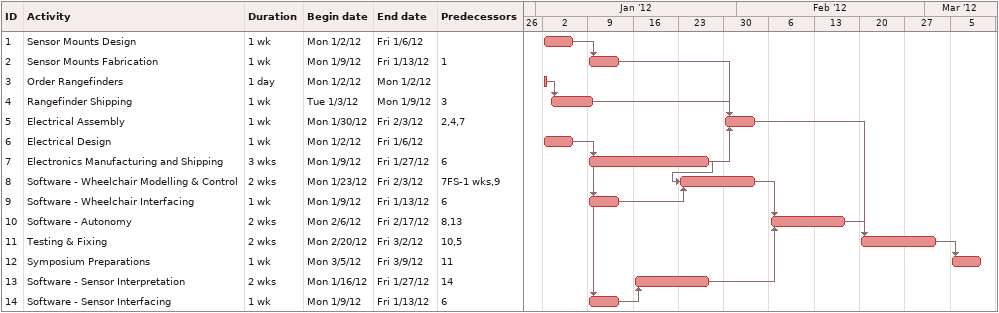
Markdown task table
| ID | Task | Duration | Start | Finish | Predecessors |
|---|---|---|---|---|---|
| 1 | Sensor Mounts Design | 1w | 2012-01-02 | 2012-01-06 |  |
| 2 | Sensor Mounts Fabrication | 1w | 2012-01-09 | 2012-01-13 | 1 |
| 3 | Order Rangefinders | 1d | 2012-01-02 | 2012-01-02 |  |
| 4 | Rangefinder Shipping | 1w | 2012-01-03 | 2012-01-09 | 3 |
| 5 | Electrical Assembly | 1w | 2012-01-30 | 2012-02-03 | 2, 4, 7 |
| 6 | Electrical Design | 1w | 2012-01-02 | 2012-01-06 |  |
| 7 | Electronics Manufacturing and Shipping | 3w | 2012-01-09 | 2012-01-27 | 6 |
| 8 | Software - Wheelchair Modelling & Control | 2w | 2012-01-23 | 2012-02-03 | 7FS-1w, 9 |
| 9 | Software - Wheelchair Interfacing | 1w | 2012-01-09 | 2012-01-13 | 6 |
| 10 | Software - Autonomy | 2w | 2012-02-06 | 2012-02-17 | 8, 13 |
| 11 | Testing & Fixing | 2w | 2012-02-20 | 2012-03-02 | 10, 5 |
| 12 | Symposium Preparations | 1w | 2012-03-05 | 2012-03-09 | 11 |
| 13 | Software - Sensor Interpretation | 2w | 2012-01-16 | 2012-01-27 | 14 |
| 14 | Software - Sensor Interfacing | 1w | 2012-01-09 | 2012-01-13 | 6 |
